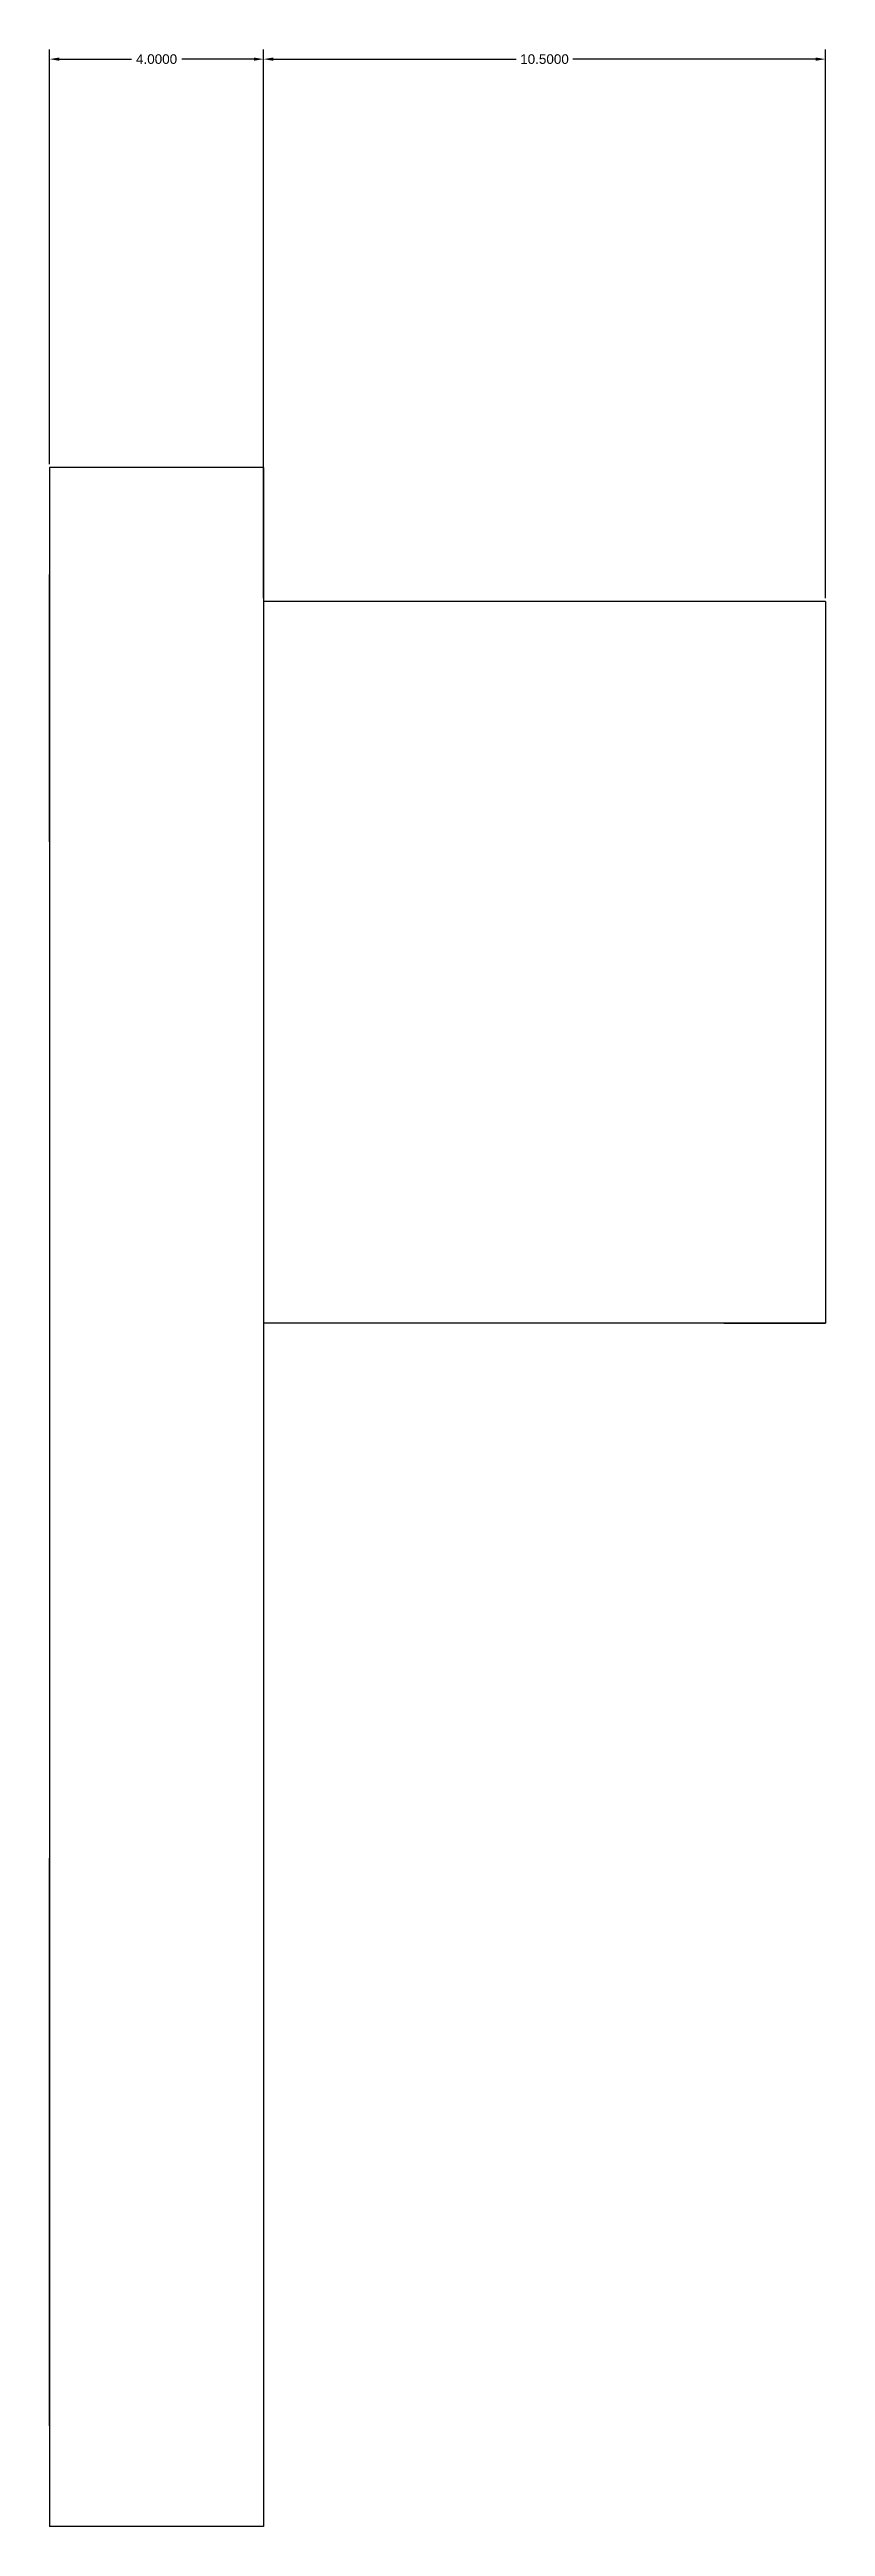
# Model space of a CAD drawing. Extents: x -13 to 1.5, y -16.5 to 29.8.
import ezdxf

# ---------------------------------------------------------------- set-up
doc = ezdxf.new("R2010")
doc.units = 0
doc.header["$MEASUREMENT"] = 0
doc.layers.get('0').update_dxf_attribs({"linetype": 'CONTINUOUS'})
doc.layers.get('Defpoints').update_dxf_attribs({"linetype": 'CONTINUOUS'})
doc.styles.get("Standard").update_dxf_attribs({"font": 'ARIAL.TTF'})
doc.dimstyles.get("Standard").update_dxf_attribs({"dimtxt": 0.18, "dimasz": 0.18, "dimexe": 0.18, "dimexo": 0.0625, "dimgap": 0.09, "dimtad": 0, "dimtih": 1, "dimtoh": 1, "dimdec": 4, "dimzin": 0, "dimdsep": 46, "dimtxsty": 'STANDARD', "dimcen": 0.09, "dimadec": 0, "dimazin": 0, "dimtfac": 1, "dimtdec": 4, "dimtofl": 0, "dimtmove": 0, "dimatfit": 3, "dimfxl": 1, "dimtolj": 1, "dimtzin": 0, "dimarcsym": 0})

# ---------------------------------------------------------------- blocks, each defined once
blk = doc.blocks.new('UNION002')
at = {"color": 0}
for p, q in [((-9, 22), (-13, 22)), ((-13, 22), (-13, -16.5)), ((-13, 22), (-13, 19.5)), ((-13, 22), (-13, 22)), ((-9, 22), (-9, -16.5)), ((-13, 19.81), (-13, 20)), ((-13, 19.81), (-13, 20)), ((-13, 20), (-13, 20)), ((-13, 20), (-13, 20)), ((-13, 19.268), (-13, 19.81)), ((-13, 19.268), (-13, 19.81)), ((-13, 19.81), (-13, 19.81)), ((-13, 19.81), (-13, 19.81)), ((-13, 19.5), (-13, 19.5)), ((1.5, 19.5), (-9, 19.5)), ((1.5, 19.5), (1.5, 6)), ((-13, 18.457), (-13, 19.268)), ((-13, 18.457), (-13, 19.268)), ((-13, 19.268), (-13, 19.268)), ((-13, 19.268), (-13, 19.268)), ((-13, 17.5), (-13, 18.457)), ((-13, 17.5), (-13, 18.457)), ((-13, 18.457), (-13, 18.457)), ((-13, 18.457), (-13, 18.457)), ((-13, 16.543), (-13, 17.5)), ((-13, 16.543), (-13, 17.5)), ((-13, 17.5), (-13, 17.5)), ((-13, 17.5), (-13, 17.5)), ((-13, 15.732), (-13, 16.543)), ((-13, 15.732), (-13, 16.543)), ((-13, 16.543), (-13, 16.543)), ((-13, 16.543), (-13, 16.543)), ((-13, 15.19), (-13, 15.732)), ((-13, 15.19), (-13, 15.732)), ((-13, 15.732), (-13, 15.732)), ((-13, 15.732), (-13, 15.732)), ((-13, 15), (-13, 15.19)), ((-13, 15), (-13, 15.19)), ((-13, 15.19), (-13, 15.19)), ((-13, 15.19), (-13, 15.19)), ((-13, 15), (-13, 15)), ((-13, 15), (-13, 15)), ((-13, 6), (-13, -5.5)), ((-13, 6), (-13, 6)), ((1.5, 6), (-9, 6)), ((-0.4, 6), (1.5, 6)), ((-13, -4.19), (-13, -4)), ((-13, -4.19), (-13, -4)), ((-13, -4), (-13, -4)), ((-13, -4), (-13, -4)), ((-13, -4.732), (-13, -4.19)), ((-13, -4.732), (-13, -4.19)), ((-13, -4.19), (-13, -4.19)), ((-13, -4.19), (-13, -4.19)), ((-13, -5.543), (-13, -4.732)), ((-13, -5.543), (-13, -4.732)), ((-13, -4.732), (-13, -4.732)), ((-13, -4.732), (-13, -4.732)), ((-13, -5.5), (-13, -5.5)), ((-13, -6.5), (-13, -5.543)), ((-13, -6.5), (-13, -5.543)), ((-13, -5.543), (-13, -5.543)), ((-13, -5.543), (-13, -5.543)), ((-13, -7.457), (-13, -6.5)), ((-13, -7.457), (-13, -6.5)), ((-13, -6.5), (-13, -6.5)), ((-13, -6.5), (-13, -6.5)), ((-13, -8.268), (-13, -7.457)), ((-13, -8.268), (-13, -7.457)), ((-13, -7.457), (-13, -7.457)), ((-13, -7.457), (-13, -7.457)), ((-13, -8.81), (-13, -8.268)), ((-13, -8.81), (-13, -8.268)), ((-13, -8.268), (-13, -8.268)), ((-13, -8.268), (-13, -8.268)), ((-13, -11.5), (-13, -8.382)), ((-13, -11.5), (-13, -8.382)), ((-13, -8.382), (-13, -8.382)), ((-13, -8.382), (-13, -8.382)), ((-13, -9), (-13, -8.81)), ((-13, -9), (-13, -8.81)), ((-13, -8.81), (-13, -8.81)), ((-13, -8.81), (-13, -8.81)), ((-13, -9), (-13, -9)), ((-13, -9), (-13, -9)), ((-13, -14.618), (-13, -11.5)), ((-13, -14.618), (-13, -11.5)), ((-13, -11.5), (-13, -11.5)), ((-13, -11.5), (-13, -11.5)), ((-13, -14.618), (-13, -14.618)), ((-13, -14.618), (-13, -14.618)), ((-9, -16.5), (-13, -16.5))]:
    blk.add_line(p, q, dxfattribs=at)
blk = doc.blocks.new('*D1')
at = {"color": 0, "linetype": 'Continuous', "lineweight": -2, "transparency": 16777216}
for p, q in [((-13, 22.062), (-13, 29.819)), ((-9, 22.062), (-9, 29.819)), ((-12.82, 29.639), (-11.47, 29.639)), ((-9.18, 29.639), (-10.53, 29.639))]:
    blk.add_line(p, q, dxfattribs=at)
at = {"color": 0, "linetype": 'Continuous', "transparency": 16777216}
for points in [[(-12.82, 29.669), (-12.82, 29.609), (-13, 29.639)], [(-9.18, 29.669), (-9.18, 29.609), (-9, 29.639)]]:
    blk.add_solid(points, dxfattribs=at)
at = {"layer": 'Defpoints', "color": 0, "linetype": 'Continuous', "transparency": 16777216}
for p in [(-9, 29.639), (-13, 22), (-9, 22)]:
    blk.add_point(p, dxfattribs=at)
at = {"color": 0, "linetype": 'Continuous', "transparency": 16777216, "insert": (-11, 29.639), "char_height": 0.18, "attachment_point": 5}
blk.add_mtext('\\A1;4.0000', dxfattribs=at)
blk = doc.blocks.new('*D2')
at = {"color": 0, "linetype": 'Continuous', "lineweight": -2, "transparency": 16777216}
for p, q in [((-9, 19.562), (-9, 29.819)), ((1.5, 19.562), (1.5, 29.819)), ((-8.82, 29.639), (-4.277, 29.639)), ((1.32, 29.639), (-3.223, 29.639))]:
    blk.add_line(p, q, dxfattribs=at)
at = {"color": 0, "linetype": 'Continuous', "transparency": 16777216}
for points in [[(-8.82, 29.669), (-8.82, 29.609), (-9, 29.639)], [(1.32, 29.669), (1.32, 29.609), (1.5, 29.639)]]:
    blk.add_solid(points, dxfattribs=at)
at = {"layer": 'Defpoints', "color": 0, "linetype": 'Continuous', "transparency": 16777216}
for p in [(1.5, 29.639), (-9, 19.5), (1.5, 19.5)]:
    blk.add_point(p, dxfattribs=at)
at = {"color": 0, "linetype": 'Continuous', "transparency": 16777216, "insert": (-3.75, 29.639), "char_height": 0.18, "attachment_point": 5}
blk.add_mtext('\\A1;10.5000', dxfattribs=at)

msp = doc.modelspace()

# ---------------------------------------------------------------- block references
at = {"color": 0}
msp.add_blockref('UNION002', (0, 0), dxfattribs=at)

# ---------------------------------------------------------------- dimensions: what is measured, and where the dimension line sits
at = {"linetype": 'Continuous'}
for base, p1, p2, picture, middle in [((-9, 29.63864), (-13, 22), (-9, 22), '*D1', (-11, 29.63864)), ((1.5, 29.63864), (-9, 19.5), (1.5, 19.5), '*D2', (-3.75, 29.63864))]:
    dim = msp.add_linear_dim(base=base, p1=p1, p2=p2, dimstyle='Standard', dxfattribs=at)
    dim.commit()
    dim.dimension.update_dxf_attribs({"geometry": picture, "text_midpoint": middle})

doc.saveas('drawing.dxf')
